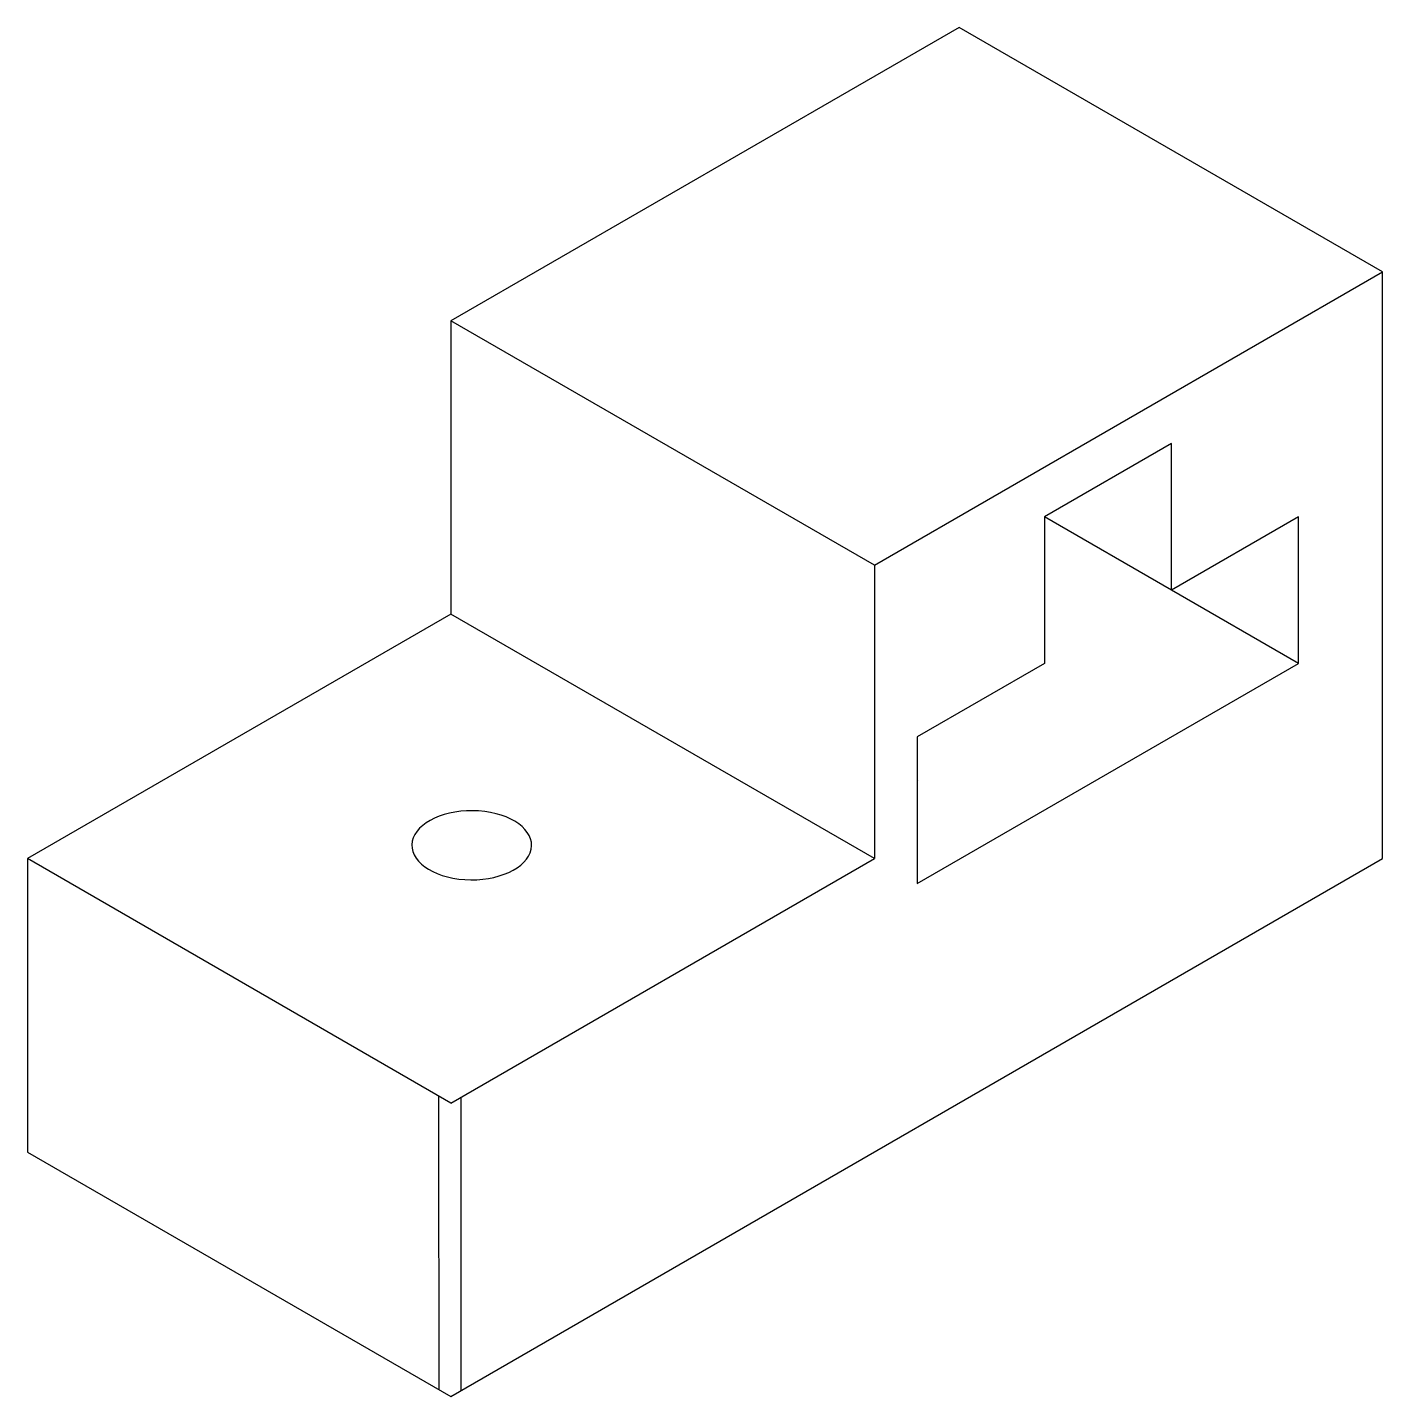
# Model space of a CAD drawing. Header units: millimetres. Extents: x 1759 to 3144, y 2036 to 3436.
import ezdxf

# ---------------------------------------------------------------- set-up
doc = ezdxf.new("R2010")
doc.units = ezdxf.units.MM

msp = doc.modelspace()

# ---------------------------------------------------------------- linework, layer by layer
for p, q in [((2711.3, 3435.8), (2191.7, 3135.8)), ((3144.3, 3185.8), (2711.3, 3435.8)), ((2624.7, 2885.8), (3144.3, 3185.8)), ((3144.3, 2585.8), (3144.3, 3185.8)), ((2624.7, 2885.8), (2191.7, 3135.8)), ((2191.7, 3135.8), (2191.7, 2835.8)), ((2928.4, 3010.4), (2798.5, 2935.4)), ((2928.4, 2860.4), (2928.4, 3010.4)), ((2798.5, 2935.4), (2798.5, 2785.4)), ((3058.3, 2785.4), (2798.5, 2935.4)), ((3058.3, 2935.4), (2928.4, 2860.4)), ((3058.3, 2785.4), (3058.3, 2935.4)), ((2624.7, 2885.8), (2624.7, 2585.8)), ((2191.7, 2835.8), (1758.7, 2585.8)), ((2624.7, 2585.8), (2191.7, 2835.8)), ((2668.6, 2560.4), (3058.3, 2785.4)), ((2798.5, 2785.4), (2668.6, 2710.4)), ((2668.6, 2710.4), (2668.6, 2560.4)), ((2669.8, 2666), (2669.8, 2666)), ((2191.7, 2335.8), (1758.7, 2585.8)), ((1758.7, 2585.8), (1758.7, 2285.8)), ((2191.7, 2335.8), (2624.7, 2585.8)), ((2191.7, 2035.8), (3144.3, 2585.8)), ((2179.3, 2312.1), (2179.3, 2343.3)), ((2202, 2341.7), (2202, 2041.7)), ((2179.7, 2042.7), (2179.3, 2312.1)), ((1758.7, 2285.8), (2191.7, 2035.8))]:
    msp.add_line(p, q)
msp.add_ellipse((2213, 2599.5), major_axis=(-61.2, 0), ratio=0.57735, start_param=3.025507, end_param=9.308692)

doc.saveas('drawing.dxf')
